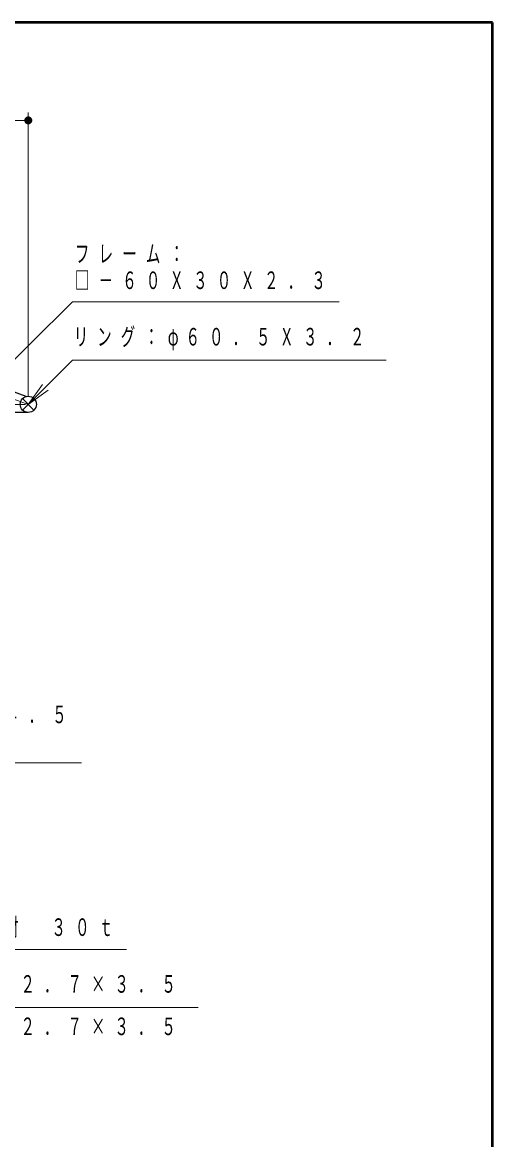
# Model space of a CAD drawing. Units: millimetres on the paper. Extents: x -385 to 0, y -5 to 267.
# Drawn here: x -58.7 to 0, y 127.3 to 267 of the extents above; entities that cross this region are included whole.
import ezdxf

# ---------------------------------------------------------------- set-up
doc = ezdxf.new("R2010")
doc.units = ezdxf.units.MM
doc.linetypes.add('USER2', pattern=[6, 3, -1, 1, -1])
doc.layers.add('LY_1', color=131, linetype='Continuous', lineweight=25)
doc.layers.add('LY_4', color=7, linetype='Continuous', lineweight=13)
doc.styles.add('ＭＳ ゴシック', font='')
doc.styles.get('ＭＳ ゴシック').set_extended_font_data('MS Gothic')

# ---------------------------------------------------------------- blocks, each defined once
blk = doc.blocks.new('filled_dot')
at = {"color": 0, "linetype": 'Continuous', "lineweight": -2, "const_width": 1.25}
blk.add_lwpolyline([(-0.625, 0, 1), (0.625, 0, 1)], format="xyb", close=True, dxfattribs=at)

msp = doc.modelspace()

# ---------------------------------------------------------------- linework, layer by layer
at = {"layer": 'LY_1', "color": 7, "lineweight": 13}
for p, q in [((-57.981, 220.242), (-57.981, 255.742)), ((-151.314, 254.742), (-57.981, 254.742)), ((-57.981, 219.242), (-56.213, 221.717)), ((-57.981, 219.242), (-55.86, 221.363)), ((-55.506, 221.01), (-57.981, 219.242))]:
    msp.add_line(p, q, dxfattribs=at)
at = {"layer": 'LY_1', "color": 190, "linetype": 'USER2', "lineweight": 13}
msp.add_line((-57.981, 219.242), (-104.648, 236.227), dxfattribs=at)
at = {"layer": 'LY_1', "color": 190}
msp.add_line((-58.229, 220.219), (-60.156, 220.921), dxfattribs=at)
at = {"layer": 'LY_1', "color": 2}
for p, q in [((-58.694, 218.529), (-57.268, 219.955)), ((-57.268, 218.529), (-58.694, 219.955))]:
    msp.add_line(p, q, dxfattribs=at)
at = {"layer": 'LY_1', "color": 2, "linetype": 'USER2', "lineweight": 13}
msp.add_line((-151.314, 219.242), (-57.981, 219.242), dxfattribs=at)
at = {"layer": 'LY_1', "color": 7}
msp.add_line((-57.981, 218.234), (-101.081, 218.234), dxfattribs=at)
at = {"layer": 'LY_1', "color": 7, "lineweight": 13}
for points in [[(-63.063, 221.54), (-52.475, 232.074), (-19.151, 232.074)], [(-57.981, 219.242), (-52.475, 224.748), (-13.301, 224.748)], [(-101.253, 182.313), (-93.346, 174.407), (-51.346, 174.407)], [(-90.776, 139.258), (-78.851, 151.095), (-45.7, 151.095)], [(-84.977, 138.033), (-79.001, 143.826), (-36.775, 143.826)]]:
    msp.add_lwpolyline(points, dxfattribs=at)
at = {"layer": 'LY_1', "color": 2}
msp.add_circle((-57.981, 219.242), 1.008, dxfattribs=at)
at = {"layer": 'LY_4', "lineweight": 50}
for p, q in [((0, 267), (-385, 267)), ((0, 0), (0, 267))]:
    msp.add_line(p, q, dxfattribs=at)

# ---------------------------------------------------------------- block references
at = {"layer": 'LY_1', "color": 7, "lineweight": 13, "xscale": 0.4, "yscale": 0.4, "rotation": 180}
msp.add_blockref('filled_dot', (-57.981, 254.742), dxfattribs=at)

# ---------------------------------------------------------------- texts
at = {"layer": 'LY_1', "color": 7, "char_height": 2.199, "attachment_point": 4, "style": 'ＭＳ ゴシック'}
for s, insert in [('\\T1.64;\\W0.6;フレーム：', (-52.151, 238.024)), ('\\T1.64;\\W0.6;□－６０Ｘ３０Ｘ２．３', (-52.151, 234.724)), ('\\T1.63;\\W0.6;リング：φ６０．５Ｘ３．２', (-52.301, 227.398)), ('\\T1.64;\\W0.6;柱：□１２５×１２５×４．５', (-93.346, 180.357)), ('\\T1.64;\\W0.6;座板：合成木材\u3000３０ｔ', (-78.7, 153.745)), ('\\T1.63;\\W0.6;フレーム：φ４２．７×３．５', (-78.775, 146.476)), ('\\T1.63;\\W0.6;フレーム：φ４２．７×３．５', (-78.775, 141.176))]:
    msp.add_mtext(s, dxfattribs=dict(at, insert=insert))

doc.saveas('drawing.dxf')
